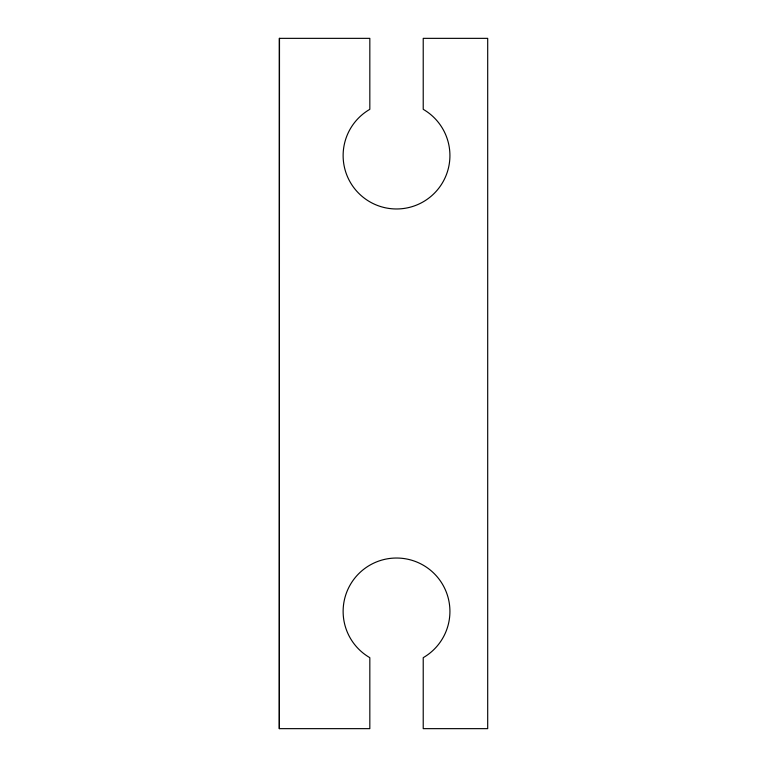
<?xml version="1.0" encoding="UTF-8"?>
<svg xmlns="http://www.w3.org/2000/svg" width="767" height="767" viewBox="0 0 767 767"><rect width="100%" height="100%" fill="white"/><g stroke="black" fill="none" stroke-linecap="round" stroke-linejoin="round"><path stroke-width="1.15" d="M279.303 728.65L279.303 38.35L369.828 38.35L369.828 109.326A53.402 53.402 0 0 0 355.62 189.9A53.402 53.402 0 0 0 437.43 189.9A53.402 53.402 0 0 0 423.221 109.326L423.221 38.35L487.697 38.35L487.697 728.65L423.221 728.65L423.221 657.674A53.402 53.402 0 0 0 437.43 577.1A53.402 53.402 0 0 0 355.62 577.1A53.402 53.402 0 0 0 369.828 657.674L369.828 728.65L279.303 728.65L279.495 38.35"/></g></svg>
